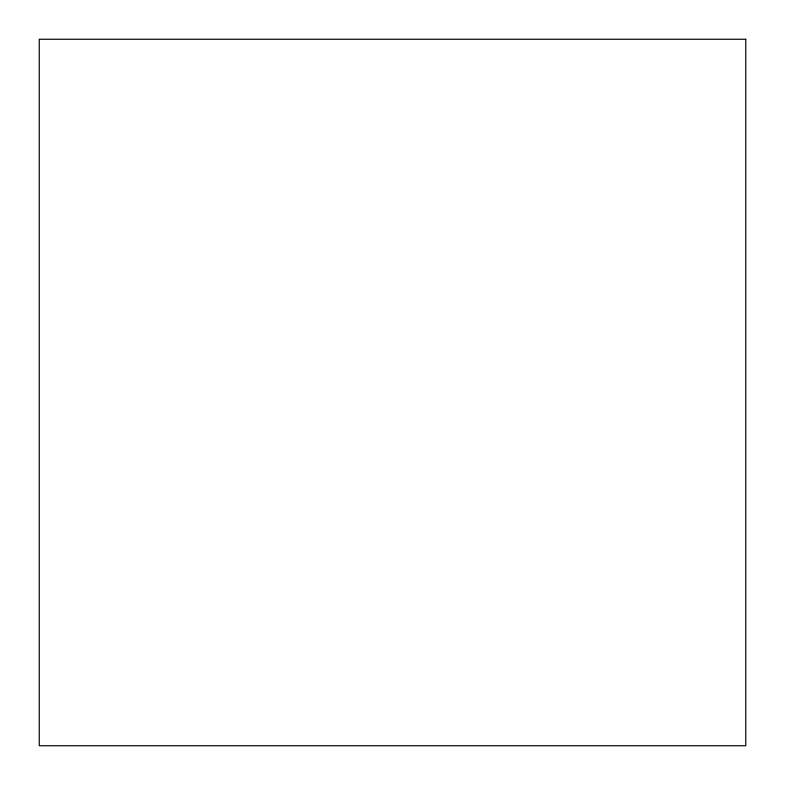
<?xml version="1.0" encoding="UTF-8"?>
<svg xmlns="http://www.w3.org/2000/svg" width="785" height="785" viewBox="0 0 785 785"><rect width="100%" height="100%" fill="white"/><g stroke="black" fill="none" stroke-linecap="round" stroke-linejoin="round"><path stroke-width="1.18" d="M745.75 39.25L39.25 39.25L39.25 745.75L745.75 745.75L745.75 39.25"/></g></svg>
